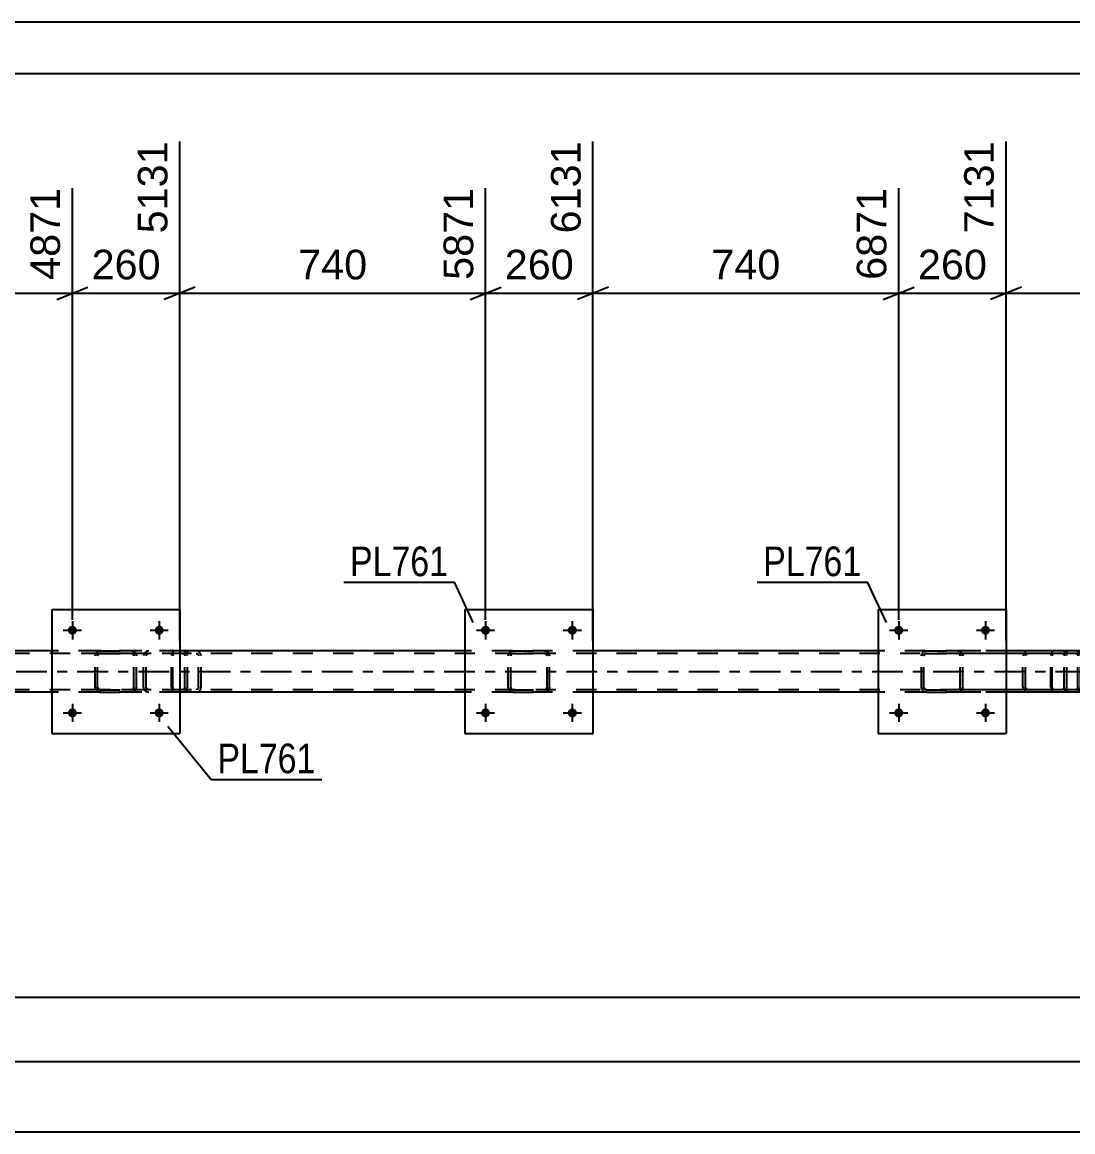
# Model space of a CAD drawing. Header units: millimetres. Extents: x -115 to 726, y -400 to 194.
# Drawn here: x 157.8 to 259.5, y 86.9 to 194.3 of the extents above; entities that cross this region are included whole.
import ezdxf

# ---------------------------------------------------------------- set-up
doc = ezdxf.new("R2010")
doc.units = ezdxf.units.MM
doc.linetypes.add('DXK_LINE_DOT2', pattern=[3.9198, 1.9599, -1.9599])
doc.linetypes.add('DXK_LINE_DOT3', pattern=[5.9187, 2.979, -0.9799, 0.9799, -0.9799])
doc.styles.add('Arial', font='arial.ttf', dxfattribs={"height": 0.2})
doc.styles.add('Arial Narrow', font='ARIALN.TTF', dxfattribs={"height": 0.2})

# ---------------------------------------------------------------- blocks, each defined once
blk = doc.blocks.new('Unknown-203724152-1113')
at = {"color": 5, "linetype": 'Continuous'}
for p, q in [((726.32, 194.3), (-114.68, 194.3)), ((721.32, 189.3), (-109.68, 189.3))]:
    blk.add_line(p, q, dxfattribs=at)
blk = doc.blocks.new('Part-203724152-4817 - 4735')
at = {"color": 7, "linetype": 'DXK_LINE_DOT2'}
for p, q in [((258.45, 133.44), (246.67, 133.44)), ((258.45, 133.2), (246.67, 133.2)), ((255.21, 133.44), (255.01, 133.4)), ((255.11, 133.18), (255.21, 133.2)), ((258.64, 133.4), (258.45, 133.44)), ((258.45, 133.2), (258.54, 133.18)), ((254.74, 133.14), (254.7, 132.96)), ((254.7, 129.92), (254.7, 132.96)), ((254.95, 132.96), (254.97, 133.05)), ((254.95, 129.92), (254.95, 132.96)), ((254.97, 133.05), (255.03, 133.13)), ((255.03, 133.13), (255.11, 133.18)), ((258.54, 133.18), (258.63, 133.13)), ((258.63, 133.13), (258.68, 133.05)), ((258.68, 133.05), (258.7, 132.96)), ((258.7, 129.92), (258.7, 132.96)), ((258.96, 132.96), (258.92, 133.14)), ((258.96, 129.92), (258.96, 132.96)), ((258.45, 129.68), (246.67, 129.68)), ((258.45, 129.44), (246.67, 129.44)), ((254.7, 129.92), (254.74, 129.74)), ((254.97, 129.83), (254.95, 129.92)), ((255.03, 129.75), (254.97, 129.83)), ((255.01, 129.48), (255.21, 129.44)), ((255.11, 129.7), (255.03, 129.75)), ((255.21, 129.68), (255.11, 129.7)), ((258.54, 129.7), (258.45, 129.68)), ((258.45, 129.44), (258.64, 129.48)), ((258.63, 129.75), (258.54, 129.7)), ((258.68, 129.83), (258.63, 129.75)), ((258.7, 129.92), (258.68, 129.83)), ((258.92, 129.74), (258.96, 129.92))]:
    blk.add_line(p, q, dxfattribs=at)
for centre, start, end in [((255.19, 132.94), 110.7583, 155.68), ((258.46, 132.94), 24.32, 69.2417), ((255.19, 129.94), 204.32, 249.2417), ((258.46, 129.94), 290.7583, 335.68)]:
    blk.add_arc(centre, 0.496, start, end, dxfattribs=at)
blk = doc.blocks.new('Bolt-203724152-4737 - 4735')
at = {"linetype": 'Continuous'}
for points in [[(203.11, 127.44, -1), (202.23, 127.44, -1)], [(211.51, 127.44, -1), (210.63, 127.44, -1)]]:
    blk.add_hatch(color=1, dxfattribs=at).paths.add_polyline_path(points)
at = {"color": 1, "linetype": 'Continuous'}
for p, q in [((202.67, 128.32), (202.67, 126.56)), ((211.07, 128.32), (211.07, 126.56)), ((201.79, 127.44), (203.55, 127.44)), ((210.19, 127.44), (211.95, 127.44))]:
    blk.add_line(p, q, dxfattribs=at)
blk = doc.blocks.new('Part-203724152-4884 - 4735')
at = {"color": 7, "linetype": 'DXK_LINE_DOT2'}
for p, q in [((205.16, 133.4), (205.35, 133.44)), ((205.35, 133.44), (205.16, 133.4)), ((205.25, 133.18), (205.35, 133.2)), ((205.35, 133.2), (205.25, 133.18)), ((205.35, 133.44), (208.39, 133.44)), ((205.35, 133.44), (205.35, 133.44)), ((205.35, 133.44), (208.39, 133.44)), ((205.35, 133.2), (208.39, 133.2)), ((205.35, 133.2), (205.35, 133.2)), ((208.39, 133.2), (205.35, 133.2)), ((208.39, 133.44), (208.39, 133.44)), ((208.39, 133.44), (208.57, 133.4)), ((208.57, 133.4), (208.39, 133.44)), ((208.39, 133.2), (208.39, 133.2)), ((208.39, 133.2), (208.48, 133.18)), ((208.48, 133.18), (208.39, 133.2)), ((204.87, 132.96), (204.9, 133.14)), ((204.9, 133.14), (204.87, 132.96)), ((204.87, 129.92), (204.87, 132.96)), ((205.11, 132.96), (205.12, 133.05)), ((205.12, 133.05), (205.11, 132.96)), ((205.11, 129.92), (205.11, 132.96)), ((205.12, 133.05), (205.18, 133.13)), ((205.18, 133.13), (205.12, 133.05)), ((205.18, 133.13), (205.25, 133.18)), ((205.25, 133.18), (205.18, 133.13)), ((208.48, 133.18), (208.55, 133.13)), ((208.55, 133.13), (208.48, 133.18)), ((208.55, 133.13), (208.61, 133.05)), ((208.61, 133.05), (208.55, 133.13)), ((208.61, 133.05), (208.63, 132.96)), ((208.63, 132.96), (208.61, 133.05)), ((208.63, 129.92), (208.63, 132.96)), ((208.83, 133.14), (208.87, 132.96)), ((208.87, 132.96), (208.83, 133.14)), ((208.87, 129.92), (208.87, 132.96)), ((204.9, 129.74), (204.87, 129.92)), ((204.87, 129.92), (204.9, 129.73)), ((205.12, 129.83), (205.11, 129.92)), ((205.11, 129.92), (205.12, 129.83)), ((205.18, 129.75), (205.12, 129.83)), ((205.12, 129.83), (205.18, 129.75)), ((205.35, 129.44), (205.16, 129.48)), ((205.16, 129.47), (205.35, 129.44)), ((205.25, 129.7), (205.18, 129.75)), ((205.18, 129.75), (205.25, 129.7)), ((205.35, 129.68), (205.25, 129.7)), ((205.25, 129.7), (205.35, 129.68)), ((205.35, 129.68), (208.39, 129.68)), ((205.35, 129.68), (205.35, 129.68)), ((205.35, 129.68), (208.39, 129.68)), ((205.35, 129.44), (208.39, 129.44)), ((205.35, 129.44), (205.35, 129.44)), ((205.35, 129.44), (208.39, 129.44)), ((208.48, 129.7), (208.39, 129.68)), ((208.39, 129.68), (208.48, 129.7)), ((208.39, 129.68), (208.39, 129.68)), ((208.57, 129.48), (208.39, 129.44)), ((208.39, 129.44), (208.57, 129.47)), ((208.39, 129.44), (208.39, 129.44)), ((208.55, 129.75), (208.48, 129.7)), ((208.48, 129.7), (208.55, 129.75)), ((208.61, 129.83), (208.55, 129.75)), ((208.55, 129.75), (208.61, 129.83)), ((208.63, 129.92), (208.61, 129.83)), ((208.61, 129.83), (208.63, 129.92)), ((208.87, 129.92), (208.83, 129.74)), ((208.83, 129.73), (208.87, 129.92))]:
    blk.add_line(p, q, dxfattribs=at)
at = {"color": 7, "linetype": 'DXK_LINE_DOT3'}
blk.add_line((206.87, 131.44), (206.87, 131.44), dxfattribs=at)
at = {"color": 7, "linetype": 'DXK_LINE_DOT2'}
for centre, start, end in [((205.35, 132.96), 112.5, 157.5), ((205.35, 132.96), 112.5, 157.5), ((208.39, 132.96), 22.5, 67.5), ((208.39, 132.96), 22.5, 67.5), ((205.35, 129.92), 202.5, 247.5), ((205.35, 129.92), 202.5, 247.5), ((208.39, 129.92), 292.5, 337.5), ((208.39, 129.92), 292.5, 337.5)]:
    blk.add_arc(centre, 0.48, start, end, dxfattribs=at)
blk = doc.blocks.new('Bolt-203724152-4812 - 4735')
at = {"linetype": 'Continuous'}
for points in [[(163.11, 135.44, -1), (162.23, 135.44, -1)], [(171.51, 135.44, -1), (170.63, 135.44, -1)]]:
    blk.add_hatch(color=1, dxfattribs=at).paths.add_polyline_path(points)
at = {"color": 1, "linetype": 'Continuous'}
for p, q in [((161.79, 135.44), (163.55, 135.44)), ((162.67, 136.32), (162.67, 134.56)), ((170.19, 135.44), (171.95, 135.44)), ((171.07, 136.32), (171.07, 134.56))]:
    blk.add_line(p, q, dxfattribs=at)
blk = doc.blocks.new('Bolt-203724152-4813 - 4735')
at = {"linetype": 'Continuous'}
for points in [[(163.11, 127.44, -1), (162.23, 127.44, -1)], [(171.51, 127.44, -1), (170.63, 127.44, -1)]]:
    blk.add_hatch(color=1, dxfattribs=at).paths.add_polyline_path(points)
at = {"color": 1, "linetype": 'Continuous'}
for p, q in [((162.67, 128.32), (162.67, 126.56)), ((171.07, 128.32), (171.07, 126.56)), ((161.79, 127.44), (163.55, 127.44)), ((170.19, 127.44), (171.95, 127.44))]:
    blk.add_line(p, q, dxfattribs=at)
blk = doc.blocks.new('Part-203724152-4759 - 4735')
at = {"color": 2, "linetype": 'Continuous'}
for p, q in [((160.67, 137.44), (160.67, 125.44)), ((160.67, 137.44), (173.07, 137.44)), ((173.07, 137.44), (173.07, 125.44)), ((160.67, 125.44), (173.07, 125.44))]:
    blk.add_line(p, q, dxfattribs=at)
blk = doc.blocks.new('Part-203724152-4760 - 4735')
at = {"color": 7, "linetype": 'DXK_LINE_DOT2'}
for p, q in [((165.16, 133.4), (165.35, 133.44)), ((165.35, 133.44), (165.16, 133.4)), ((165.25, 133.18), (165.35, 133.2)), ((165.35, 133.2), (165.25, 133.18)), ((165.35, 133.44), (168.39, 133.44)), ((165.35, 133.44), (165.35, 133.44)), ((165.35, 133.44), (168.39, 133.44)), ((165.35, 133.2), (168.39, 133.2)), ((165.35, 133.2), (165.35, 133.2)), ((168.39, 133.2), (165.35, 133.2)), ((168.39, 133.44), (168.39, 133.44)), ((168.39, 133.44), (168.57, 133.4)), ((168.57, 133.4), (168.39, 133.44)), ((168.39, 133.2), (168.39, 133.2)), ((168.39, 133.2), (168.48, 133.18)), ((168.48, 133.18), (168.39, 133.2)), ((164.87, 132.96), (164.9, 133.14)), ((164.9, 133.14), (164.87, 132.96)), ((164.87, 129.92), (164.87, 132.96)), ((165.11, 132.96), (165.12, 133.05)), ((165.12, 133.05), (165.11, 132.96)), ((165.11, 129.92), (165.11, 132.96)), ((165.12, 133.05), (165.18, 133.13)), ((165.18, 133.13), (165.12, 133.05)), ((165.18, 133.13), (165.25, 133.18)), ((165.25, 133.18), (165.18, 133.13)), ((168.48, 133.18), (168.55, 133.13)), ((168.55, 133.13), (168.48, 133.18)), ((168.55, 133.13), (168.61, 133.05)), ((168.61, 133.05), (168.55, 133.13)), ((168.61, 133.05), (168.63, 132.96)), ((168.63, 132.96), (168.61, 133.05)), ((168.63, 129.92), (168.63, 132.96)), ((168.83, 133.14), (168.87, 132.96)), ((168.87, 132.96), (168.83, 133.14)), ((168.87, 129.92), (168.87, 132.96)), ((164.9, 129.74), (164.87, 129.92)), ((164.87, 129.92), (164.9, 129.73)), ((165.12, 129.83), (165.11, 129.92)), ((165.11, 129.92), (165.12, 129.83)), ((165.18, 129.75), (165.12, 129.83)), ((165.12, 129.83), (165.18, 129.75)), ((165.35, 129.44), (165.16, 129.48)), ((165.16, 129.47), (165.35, 129.44)), ((165.25, 129.7), (165.18, 129.75)), ((165.18, 129.75), (165.25, 129.7)), ((165.35, 129.68), (165.25, 129.7)), ((165.25, 129.7), (165.35, 129.68)), ((165.35, 129.68), (168.39, 129.68)), ((165.35, 129.68), (165.35, 129.68)), ((165.35, 129.68), (168.39, 129.68)), ((165.35, 129.44), (168.39, 129.44)), ((165.35, 129.44), (165.35, 129.44)), ((165.35, 129.44), (168.39, 129.44)), ((168.48, 129.7), (168.39, 129.68)), ((168.39, 129.68), (168.48, 129.7)), ((168.39, 129.68), (168.39, 129.68)), ((168.57, 129.48), (168.39, 129.44)), ((168.39, 129.44), (168.57, 129.47)), ((168.39, 129.44), (168.39, 129.44)), ((168.55, 129.75), (168.48, 129.7)), ((168.48, 129.7), (168.55, 129.75)), ((168.61, 129.83), (168.55, 129.75)), ((168.55, 129.75), (168.61, 129.83)), ((168.63, 129.92), (168.61, 129.83)), ((168.61, 129.83), (168.63, 129.92)), ((168.87, 129.92), (168.83, 129.74)), ((168.83, 129.73), (168.87, 129.92))]:
    blk.add_line(p, q, dxfattribs=at)
at = {"color": 7, "linetype": 'DXK_LINE_DOT3'}
blk.add_line((166.87, 131.44), (166.87, 131.44), dxfattribs=at)
at = {"color": 7, "linetype": 'DXK_LINE_DOT2'}
for centre, start, end in [((165.35, 132.96), 112.5, 157.5), ((165.35, 132.96), 112.5, 157.5), ((168.39, 132.96), 22.5, 67.5), ((168.39, 132.96), 22.5, 67.5), ((165.35, 129.92), 202.5, 247.5), ((165.35, 129.92), 202.5, 247.5), ((168.39, 129.92), 292.5, 337.5), ((168.39, 129.92), 292.5, 337.5)]:
    blk.add_arc(centre, 0.48, start, end, dxfattribs=at)
blk = doc.blocks.new('Part-203724152-4766 - 4735')
at = {"color": 7, "linetype": 'DXK_LINE_DOT2'}
for p, q in [((621.06, 133.2), (-32.17, 133.2)), ((173.07, 133.44), (160.67, 133.44)), ((213.07, 133.44), (200.67, 133.44)), ((253.07, 133.44), (240.67, 133.44)), ((621.06, 129.68), (-32.17, 129.68)), ((173.07, 129.44), (160.67, 129.44)), ((213.07, 129.44), (200.67, 129.44)), ((253.07, 129.44), (240.67, 129.44))]:
    blk.add_line(p, q, dxfattribs=at)
at = {"color": 2, "linetype": 'Continuous'}
for p, q in [((160.67, 133.44), (133.07, 133.44)), ((200.67, 133.44), (173.07, 133.44)), ((240.67, 133.44), (213.07, 133.44)), ((280.67, 133.44), (253.07, 133.44)), ((160.67, 129.44), (133.07, 129.44)), ((200.67, 129.44), (173.07, 129.44)), ((240.67, 129.44), (213.07, 129.44)), ((280.67, 129.44), (253.07, 129.44))]:
    blk.add_line(p, q, dxfattribs=at)
at = {"color": 7, "linetype": 'DXK_LINE_DOT3'}
blk.add_line((-32.17, 131.44), (621.06, 131.44), dxfattribs=at)
blk = doc.blocks.new('Bolt-203724152-4794 - 4735')
at = {"linetype": 'Continuous'}
for points in [[(243.11, 135.44, -1), (242.23, 135.44, -1)], [(251.51, 135.44, -1), (250.63, 135.44, -1)]]:
    blk.add_hatch(color=1, dxfattribs=at).paths.add_polyline_path(points)
at = {"color": 1, "linetype": 'Continuous'}
for p, q in [((241.79, 135.44), (243.55, 135.44)), ((242.67, 136.32), (242.67, 134.56)), ((250.19, 135.44), (251.95, 135.44)), ((251.07, 136.32), (251.07, 134.56))]:
    blk.add_line(p, q, dxfattribs=at)
blk = doc.blocks.new('Bolt-203724152-4795 - 4735')
at = {"linetype": 'Continuous'}
for points in [[(243.11, 127.44, -1), (242.23, 127.44, -1)], [(251.51, 127.44, -1), (250.63, 127.44, -1)]]:
    blk.add_hatch(color=1, dxfattribs=at).paths.add_polyline_path(points)
at = {"color": 1, "linetype": 'Continuous'}
for p, q in [((242.67, 128.32), (242.67, 126.56)), ((251.07, 128.32), (251.07, 126.56)), ((241.79, 127.44), (243.55, 127.44)), ((250.19, 127.44), (251.95, 127.44))]:
    blk.add_line(p, q, dxfattribs=at)
blk = doc.blocks.new('Bolt-203724152-4796 - 4735')
at = {"linetype": 'Continuous'}
for points in [[(203.11, 135.44, -1), (202.23, 135.44, -1)], [(211.51, 135.44, -1), (210.63, 135.44, -1)]]:
    blk.add_hatch(color=1, dxfattribs=at).paths.add_polyline_path(points)
at = {"color": 1, "linetype": 'Continuous'}
for p, q in [((201.79, 135.44), (203.55, 135.44)), ((202.67, 136.32), (202.67, 134.56)), ((210.19, 135.44), (211.95, 135.44)), ((211.07, 136.32), (211.07, 134.56))]:
    blk.add_line(p, q, dxfattribs=at)
blk = doc.blocks.new('Part-203724152-4862 - 4735')
at = {"color": 7, "linetype": 'DXK_LINE_DOT2'}
for p, q in [((257.49, 133.3), (257.43, 133.14)), ((257.58, 133.4), (257.49, 133.3)), ((257.68, 133.44), (257.58, 133.4)), ((257.63, 133.18), (257.68, 133.2)), ((267.09, 133.44), (257.68, 133.44)), ((267.09, 133.2), (257.68, 133.2)), ((258.96, 133.44), (258.96, 133.2)), ((259.96, 133.4), (259.77, 133.44)), ((259.77, 133.2), (259.87, 133.18)), ((257.43, 133.14), (257.41, 132.96)), ((257.41, 129.92), (257.41, 132.96)), ((257.54, 132.96), (257.55, 133.05)), ((257.54, 129.92), (257.54, 132.96)), ((257.55, 133.05), (257.58, 133.13)), ((257.58, 133.13), (257.63, 133.18)), ((259.87, 133.18), (259.95, 133.13)), ((259.95, 133.13), (260, 133.05)), ((260, 133.05), (260.02, 132.96)), ((260.02, 129.92), (260.02, 132.96)), ((260.27, 132.96), (260.24, 133.14)), ((260.27, 129.92), (260.27, 132.96)), ((257.41, 129.92), (257.43, 129.74)), ((257.43, 129.74), (257.49, 129.58)), ((257.49, 129.58), (257.58, 129.48)), ((257.55, 129.83), (257.54, 129.92)), ((257.58, 129.75), (257.55, 129.83)), ((257.63, 129.7), (257.58, 129.75)), ((257.58, 129.48), (257.68, 129.44)), ((257.68, 129.68), (257.63, 129.7)), ((267.09, 129.68), (257.68, 129.68)), ((267.09, 129.44), (257.68, 129.44)), ((258.96, 129.44), (258.96, 129.68)), ((259.87, 129.7), (259.77, 129.68)), ((259.77, 129.44), (259.96, 129.48)), ((259.95, 129.75), (259.87, 129.7)), ((260, 129.83), (259.95, 129.75)), ((260.02, 129.92), (260, 129.83)), ((260.24, 129.74), (260.27, 129.92))]:
    blk.add_line(p, q, dxfattribs=at)
for centre, start, end in [((259.79, 132.94), 23.8494, 68.8059), ((259.79, 129.93), 291.1941, 336.1506)]:
    blk.add_arc(centre, 0.492, start, end, dxfattribs=at)
blk = doc.blocks.new('Part-203724152-4867 - 4735')
at = {"color": 2, "linetype": 'Continuous'}
for p, q in [((240.67, 137.44), (240.67, 125.44)), ((240.67, 137.44), (253.07, 137.44)), ((253.07, 137.44), (253.07, 125.44)), ((240.67, 125.44), (253.07, 125.44))]:
    blk.add_line(p, q, dxfattribs=at)
blk = doc.blocks.new('Part-203724152-4889 - 4735')
at = {"color": 2, "linetype": 'Continuous'}
for p, q in [((200.67, 137.44), (200.67, 125.44)), ((200.67, 137.44), (213.07, 137.44)), ((213.07, 137.44), (213.07, 125.44)), ((200.67, 125.44), (213.07, 125.44))]:
    blk.add_line(p, q, dxfattribs=at)
blk = doc.blocks.new('Part-203724152-4890 - 4735')
at = {"color": 7, "linetype": 'DXK_LINE_DOT2'}
for p, q in [((245.16, 133.4), (245.35, 133.44)), ((245.35, 133.44), (245.16, 133.4)), ((245.25, 133.18), (245.35, 133.2)), ((245.35, 133.2), (245.25, 133.18)), ((245.35, 133.44), (248.39, 133.44)), ((245.35, 133.44), (245.35, 133.44)), ((245.35, 133.44), (248.39, 133.44)), ((245.35, 133.2), (248.39, 133.2)), ((245.35, 133.2), (245.35, 133.2)), ((248.39, 133.2), (245.35, 133.2)), ((248.39, 133.44), (248.39, 133.44)), ((248.39, 133.44), (248.57, 133.4)), ((248.57, 133.4), (248.39, 133.44)), ((248.39, 133.2), (248.39, 133.2)), ((248.39, 133.2), (248.48, 133.18)), ((248.48, 133.18), (248.39, 133.2)), ((244.87, 132.96), (244.9, 133.14)), ((244.9, 133.14), (244.87, 132.96)), ((244.87, 129.92), (244.87, 132.96)), ((245.11, 132.96), (245.12, 133.05)), ((245.12, 133.05), (245.11, 132.96)), ((245.11, 129.92), (245.11, 132.96)), ((245.12, 133.05), (245.18, 133.13)), ((245.18, 133.13), (245.12, 133.05)), ((245.18, 133.13), (245.25, 133.18)), ((245.25, 133.18), (245.18, 133.13)), ((248.48, 133.18), (248.56, 133.13)), ((248.56, 133.13), (248.48, 133.18)), ((248.56, 133.13), (248.61, 133.05)), ((248.61, 133.05), (248.56, 133.13)), ((248.61, 133.05), (248.63, 132.96)), ((248.63, 132.96), (248.61, 133.05)), ((248.63, 129.92), (248.63, 132.96)), ((248.83, 133.14), (248.87, 132.96)), ((248.87, 132.96), (248.83, 133.14)), ((248.87, 129.92), (248.87, 132.96)), ((244.9, 129.74), (244.87, 129.92)), ((244.87, 129.92), (244.9, 129.73)), ((245.12, 129.83), (245.11, 129.92)), ((245.11, 129.92), (245.12, 129.83)), ((245.18, 129.75), (245.12, 129.83)), ((245.12, 129.83), (245.18, 129.75)), ((245.35, 129.44), (245.16, 129.48)), ((245.16, 129.47), (245.35, 129.44)), ((245.25, 129.7), (245.18, 129.75)), ((245.18, 129.75), (245.25, 129.7)), ((245.35, 129.68), (245.25, 129.7)), ((245.25, 129.7), (245.35, 129.68)), ((245.35, 129.68), (248.39, 129.68)), ((245.35, 129.68), (245.35, 129.68)), ((245.35, 129.68), (248.39, 129.68)), ((245.35, 129.44), (248.39, 129.44)), ((245.35, 129.44), (245.35, 129.44)), ((245.35, 129.44), (248.39, 129.44)), ((248.48, 129.7), (248.39, 129.68)), ((248.39, 129.68), (248.48, 129.7)), ((248.39, 129.68), (248.39, 129.68)), ((248.57, 129.48), (248.39, 129.44)), ((248.39, 129.44), (248.57, 129.47)), ((248.39, 129.44), (248.39, 129.44)), ((248.56, 129.75), (248.48, 129.7)), ((248.48, 129.7), (248.56, 129.75)), ((248.61, 129.83), (248.56, 129.75)), ((248.56, 129.75), (248.61, 129.83)), ((248.63, 129.92), (248.61, 129.83)), ((248.61, 129.83), (248.63, 129.92)), ((248.87, 129.92), (248.83, 129.74)), ((248.83, 129.73), (248.87, 129.92))]:
    blk.add_line(p, q, dxfattribs=at)
at = {"color": 7, "linetype": 'DXK_LINE_DOT3'}
blk.add_line((246.87, 131.44), (246.87, 131.44), dxfattribs=at)
at = {"color": 7, "linetype": 'DXK_LINE_DOT2'}
for centre, start, end in [((245.35, 132.96), 112.5, 157.5), ((245.35, 132.96), 112.5, 157.5), ((248.39, 132.96), 22.5, 67.5), ((248.39, 132.96), 22.5, 67.5), ((245.35, 129.92), 202.5, 247.5), ((245.35, 129.92), 202.5, 247.5), ((248.39, 129.92), 292.5, 337.5), ((248.39, 129.92), 292.5, 337.5)]:
    blk.add_arc(centre, 0.48, start, end, dxfattribs=at)
blk = doc.blocks.new('Part-203724152-5001 - 4735')
at = {"color": 7, "linetype": 'DXK_LINE_DOT2'}
for p, q in [((173.31, 133.44), (161.54, 133.44)), ((173.31, 133.2), (161.54, 133.2)), ((170.08, 133.44), (169.88, 133.4)), ((169.98, 133.18), (170.08, 133.2)), ((173.51, 133.4), (173.31, 133.44)), ((173.31, 133.2), (173.41, 133.18)), ((169.6, 133.14), (169.57, 132.96)), ((169.57, 129.92), (169.57, 132.96)), ((169.82, 132.96), (169.84, 133.05)), ((169.82, 129.92), (169.82, 132.96)), ((169.84, 133.05), (169.9, 133.13)), ((169.9, 133.13), (169.98, 133.18)), ((173.41, 133.18), (173.49, 133.13)), ((173.49, 133.13), (173.55, 133.05)), ((173.55, 133.05), (173.57, 132.96)), ((173.57, 129.92), (173.57, 132.96)), ((173.82, 132.96), (173.78, 133.14)), ((173.82, 129.92), (173.82, 132.96)), ((173.31, 129.68), (161.54, 129.68)), ((173.31, 129.44), (161.54, 129.44)), ((169.57, 129.92), (169.6, 129.74)), ((169.84, 129.83), (169.82, 129.92)), ((169.9, 129.75), (169.84, 129.83)), ((169.88, 129.48), (170.08, 129.44)), ((169.98, 129.7), (169.9, 129.75)), ((170.08, 129.68), (169.98, 129.7)), ((173.41, 129.7), (173.31, 129.68)), ((173.31, 129.44), (173.51, 129.48)), ((173.49, 129.75), (173.41, 129.7)), ((173.55, 129.83), (173.49, 129.75)), ((173.57, 129.92), (173.55, 129.83)), ((173.78, 129.74), (173.82, 129.92))]:
    blk.add_line(p, q, dxfattribs=at)
for centre, start, end in [((170.06, 132.94), 110.7583, 155.68), ((173.33, 132.94), 24.32, 69.2417), ((170.06, 129.94), 204.32, 249.2417), ((173.33, 129.94), 290.7583, 335.68)]:
    blk.add_arc(centre, 0.496, start, end, dxfattribs=at)
blk = doc.blocks.new('Part-203724152-5018 - 4735')
at = {"color": 7, "linetype": 'DXK_LINE_DOT2'}
for p, q in [((172.35, 133.3), (172.3, 133.14)), ((172.44, 133.4), (172.35, 133.3)), ((172.55, 133.44), (172.44, 133.4)), ((172.49, 133.18), (172.55, 133.2)), ((181.95, 133.44), (172.55, 133.44)), ((181.95, 133.2), (172.55, 133.2)), ((173.82, 133.44), (173.82, 133.2)), ((174.83, 133.4), (174.64, 133.44)), ((174.64, 133.2), (174.73, 133.18)), ((172.3, 133.14), (172.27, 132.96)), ((172.27, 129.92), (172.27, 132.96)), ((172.41, 132.96), (172.42, 133.05)), ((172.41, 129.92), (172.41, 132.96)), ((172.42, 133.05), (172.45, 133.13)), ((172.45, 133.13), (172.49, 133.18)), ((174.73, 133.18), (174.81, 133.13)), ((174.81, 133.13), (174.87, 133.05)), ((174.87, 133.05), (174.89, 132.96)), ((174.89, 129.92), (174.89, 132.96)), ((175.14, 132.96), (175.1, 133.14)), ((175.14, 129.92), (175.14, 132.96)), ((172.27, 129.92), (172.3, 129.74)), ((172.3, 129.74), (172.35, 129.58)), ((172.35, 129.58), (172.44, 129.48)), ((172.42, 129.83), (172.41, 129.92)), ((172.45, 129.75), (172.42, 129.83)), ((172.44, 129.48), (172.55, 129.44)), ((172.49, 129.7), (172.45, 129.75)), ((172.55, 129.68), (172.49, 129.7)), ((181.95, 129.68), (172.55, 129.68)), ((181.95, 129.44), (172.55, 129.44)), ((173.82, 129.44), (173.82, 129.68)), ((174.73, 129.7), (174.64, 129.68)), ((174.64, 129.44), (174.83, 129.48)), ((174.81, 129.75), (174.73, 129.7)), ((174.87, 129.83), (174.81, 129.75)), ((174.89, 129.92), (174.87, 129.83)), ((175.1, 129.74), (175.14, 129.92))]:
    blk.add_line(p, q, dxfattribs=at)
for centre, start, end in [((174.65, 132.94), 23.8494, 68.8059), ((174.65, 129.93), 291.1941, 336.1506)]:
    blk.add_arc(centre, 0.492, start, end, dxfattribs=at)
blk = doc.blocks.new('StraightDimension-203724152-5374 - 4735')
at = {"color": 7, "linetype": 'Continuous'}
for p, q in [((173.07, 134.44), (173.07, 182.75)), ((202.67, 136.44), (202.67, 178.25)), ((174.57, 168.66), (171.57, 167.46)), ((201.17, 167.46), (204.17, 168.66)), ((173.07, 168.06), (202.67, 168.06))]:
    blk.add_line(p, q, dxfattribs=at)
at = {"color": 0}
blk.add_wipeout([(191.8, 168.81), (191.8, 173.01), (183.93, 173.01), (183.93, 168.81)], dxfattribs=at)
at = {"color": 3, "style": 'Arial'}
blk.add_text('740', height=2.865, dxfattribs=at).set_placement((184.53, 169.41))
at = {"color": 0, "linetype": 'Continuous'}
blk.add_wipeout([(202.07, 178.85), (197.87, 178.85), (197.87, 168.76), (202.07, 168.76)], dxfattribs=at)
at = {"color": 3, "linetype": 'Continuous', "style": 'Arial'}
blk.add_text('5871', height=2.865, rotation=90.0002, dxfattribs=at).set_placement((201.47, 169.36))
blk = doc.blocks.new('StraightDimension-203724152-5064 - 4735')
at = {"color": 7, "linetype": 'Continuous'}
blk.add_line((-32.17, 86.89), (654.92, 86.89), dxfattribs=at)
blk = doc.blocks.new('StraightDimension-203724152-5414 - 4735')
at = {"color": 7, "linetype": 'Continuous'}
for p, q in [((213.07, 134.44), (213.07, 182.75)), ((242.67, 136.44), (242.67, 178.25)), ((214.57, 168.66), (211.57, 167.46)), ((241.17, 167.46), (244.17, 168.66)), ((213.07, 168.06), (242.67, 168.06))]:
    blk.add_line(p, q, dxfattribs=at)
at = {"color": 0}
blk.add_wipeout([(231.8, 168.81), (231.8, 173.01), (223.93, 173.01), (223.93, 168.81)], dxfattribs=at)
at = {"color": 3, "style": 'Arial'}
blk.add_text('740', height=2.865, dxfattribs=at).set_placement((224.53, 169.41))
at = {"color": 0, "linetype": 'Continuous'}
blk.add_wipeout([(242.07, 178.85), (237.87, 178.85), (237.87, 168.76), (242.07, 168.76)], dxfattribs=at)
at = {"color": 3, "linetype": 'Continuous', "style": 'Arial'}
blk.add_text('6871', height=2.865, rotation=90.0002, dxfattribs=at).set_placement((241.47, 169.36))
blk = doc.blocks.new('StraightDimension-203724152-5454 - 4735')
at = {"color": 7, "linetype": 'Continuous'}
for p, q in [((253.07, 134.44), (253.07, 182.75)), ((282.67, 136.44), (282.67, 178.25)), ((254.57, 168.66), (251.57, 167.46)), ((281.17, 167.46), (284.17, 168.66)), ((253.07, 168.06), (282.67, 168.06))]:
    blk.add_line(p, q, dxfattribs=at)
at = {"color": 0}
blk.add_wipeout([(271.8, 168.81), (271.8, 173.01), (263.93, 173.01), (263.93, 168.81)], dxfattribs=at)
at = {"color": 3, "style": 'Arial'}
blk.add_text('740', height=2.865, dxfattribs=at).set_placement((264.53, 169.41))
at = {"color": 0, "linetype": 'Continuous'}
blk.add_wipeout([(282.07, 178.85), (277.87, 178.85), (277.87, 168.76), (282.07, 168.76)], dxfattribs=at)
at = {"color": 3, "linetype": 'Continuous', "style": 'Arial'}
blk.add_text('7871', height=2.865, rotation=90.0002, dxfattribs=at).set_placement((281.47, 169.36))
blk = doc.blocks.new('StraightDimension-203724152-5333 - 4735')
at = {"color": 7, "linetype": 'Continuous'}
for p, q in [((133.07, 134.44), (133.07, 182.75)), ((162.67, 136.44), (162.67, 178.25)), ((134.57, 168.66), (131.57, 167.46)), ((161.17, 167.46), (164.17, 168.66)), ((133.07, 168.06), (162.67, 168.06))]:
    blk.add_line(p, q, dxfattribs=at)
at = {"color": 0}
blk.add_wipeout([(151.8, 168.81), (151.8, 173.01), (143.93, 173.01), (143.93, 168.81)], dxfattribs=at)
at = {"color": 3, "style": 'Arial'}
blk.add_text('740', height=2.865, dxfattribs=at).set_placement((144.53, 169.41))
at = {"color": 0, "linetype": 'Continuous'}
blk.add_wipeout([(162.07, 178.85), (157.87, 178.85), (157.87, 168.76), (162.07, 168.76)], dxfattribs=at)
at = {"color": 3, "linetype": 'Continuous', "style": 'Arial'}
blk.add_text('4871', height=2.865, rotation=90.0002, dxfattribs=at).set_placement((161.47, 169.36))
blk = doc.blocks.new('StraightDimension-203724152-5353 - 4735')
at = {"color": 7, "linetype": 'Continuous'}
for p, q in [((173.07, 134.44), (173.07, 182.75)), ((162.67, 136.44), (162.67, 178.25)), ((161.17, 167.46), (164.17, 168.66)), ((174.57, 168.66), (171.57, 167.46)), ((162.67, 168.06), (173.07, 168.06))]:
    blk.add_line(p, q, dxfattribs=at)
at = {"color": 0}
blk.add_wipeout([(171.8, 168.81), (171.8, 173.01), (163.93, 173.01), (163.93, 168.81)], dxfattribs=at)
at = {"color": 3, "style": 'Arial'}
blk.add_text('260', height=2.865, dxfattribs=at).set_placement((164.53, 169.41))
at = {"color": 0, "linetype": 'Continuous'}
blk.add_wipeout([(172.47, 183.35), (168.27, 183.35), (168.27, 173.26), (172.47, 173.26)], dxfattribs=at)
at = {"color": 3, "linetype": 'Continuous', "style": 'Arial'}
blk.add_text('5131', height=2.865, rotation=90.0002, dxfattribs=at).set_placement((171.87, 173.86))
blk = doc.blocks.new('StraightDimension-203724152-5394 - 4735')
at = {"color": 7, "linetype": 'Continuous'}
for p, q in [((213.07, 134.44), (213.07, 182.75)), ((202.67, 136.44), (202.67, 178.25)), ((201.17, 167.46), (204.17, 168.66)), ((214.57, 168.66), (211.57, 167.46)), ((202.67, 168.06), (213.07, 168.06))]:
    blk.add_line(p, q, dxfattribs=at)
at = {"color": 0}
blk.add_wipeout([(211.8, 168.81), (211.8, 173.01), (203.93, 173.01), (203.93, 168.81)], dxfattribs=at)
at = {"color": 3, "style": 'Arial'}
blk.add_text('260', height=2.865, dxfattribs=at).set_placement((204.53, 169.41))
at = {"color": 0, "linetype": 'Continuous'}
blk.add_wipeout([(212.47, 183.35), (208.27, 183.35), (208.27, 173.26), (212.47, 173.26)], dxfattribs=at)
at = {"color": 3, "linetype": 'Continuous', "style": 'Arial'}
blk.add_text('6131', height=2.865, rotation=90.0002, dxfattribs=at).set_placement((211.87, 173.86))
blk = doc.blocks.new('StraightDimension-203724152-5434 - 4735')
at = {"color": 7, "linetype": 'Continuous'}
for p, q in [((253.07, 134.44), (253.07, 182.75)), ((242.67, 136.44), (242.67, 178.25)), ((241.17, 167.46), (244.17, 168.66)), ((254.57, 168.66), (251.57, 167.46)), ((242.67, 168.06), (253.07, 168.06))]:
    blk.add_line(p, q, dxfattribs=at)
at = {"color": 0}
blk.add_wipeout([(251.8, 168.81), (251.8, 173.01), (243.93, 173.01), (243.93, 168.81)], dxfattribs=at)
at = {"color": 3, "style": 'Arial'}
blk.add_text('260', height=2.865, dxfattribs=at).set_placement((244.53, 169.41))
at = {"color": 0, "linetype": 'Continuous'}
blk.add_wipeout([(252.47, 183.35), (248.27, 183.35), (248.27, 173.26), (252.47, 173.26)], dxfattribs=at)
at = {"color": 3, "linetype": 'Continuous', "style": 'Arial'}
blk.add_text('7131', height=2.865, rotation=90.0002, dxfattribs=at).set_placement((251.87, 173.86))
blk = doc.blocks.new('StraightDimension-203724152-5795 - 4735')
at = {"color": 7, "linetype": 'Continuous'}
blk.add_line((-32.81, 93.68), (654.92, 93.68), dxfattribs=at)
blk = doc.blocks.new('StraightDimension-203724152-6034 - 4735')
at = {"color": 7, "linetype": 'Continuous'}
blk.add_line((87.94, 99.91), (654.92, 99.91), dxfattribs=at)
blk = doc.blocks.new('Mark-203724152-4755 - 4735')
at = {"color": 30, "linetype": 'Continuous'}
for p, q in [((171.9, 126.14), (176.11, 121)), ((176.11, 121), (186.82, 121))]:
    blk.add_line(p, q, dxfattribs=at)
at = {"color": 0}
blk.add_wipeout([(186.22, 121.6), (186.22, 124.6), (176.71, 124.6), (176.71, 121.6)], dxfattribs=at)
blk.add_wipeout([(186.22, 121.6), (186.22, 124.6), (176.71, 124.6), (176.71, 121.6)], dxfattribs=at)
at = {"color": 3, "style": 'Arial Narrow'}
blk.add_text('PL761', height=2.863, dxfattribs=at).set_placement((176.71, 121.6))
blk = doc.blocks.new('Mark-203724152-4863 - 4735')
at = {"color": 30, "linetype": 'Continuous'}
for p in [(228.95, 140.08), (241.48, 136.18)]:
    blk.add_line(p, (239.65, 140.08), dxfattribs=at)
at = {"color": 0}
blk.add_wipeout([(239.05, 140.68), (239.05, 143.68), (229.55, 143.68), (229.55, 140.68)], dxfattribs=at)
blk.add_wipeout([(239.05, 140.68), (239.05, 143.68), (229.55, 143.68), (229.55, 140.68)], dxfattribs=at)
at = {"color": 3, "style": 'Arial Narrow'}
blk.add_text('PL761', height=2.863, dxfattribs=at).set_placement((229.55, 140.68))
blk = doc.blocks.new('Mark-203724152-4885 - 4735')
at = {"color": 30, "linetype": 'Continuous'}
for p in [(188.95, 140.08), (201.48, 136.18)]:
    blk.add_line(p, (199.65, 140.08), dxfattribs=at)
at = {"color": 0}
blk.add_wipeout([(199.05, 140.68), (199.05, 143.68), (189.55, 143.68), (189.55, 140.68)], dxfattribs=at)
blk.add_wipeout([(199.05, 140.68), (199.05, 143.68), (189.55, 143.68), (189.55, 140.68)], dxfattribs=at)
at = {"color": 3, "style": 'Arial Narrow'}
blk.add_text('PL761', height=2.863, dxfattribs=at).set_placement((189.55, 140.68))

msp = doc.modelspace()

# ---------------------------------------------------------------- block references
for name in ['Unknown-203724152-1113', 'Part-203724152-4759 - 4735', 'Part-203724152-4889 - 4735', 'Part-203724152-4867 - 4735', 'Bolt-203724152-4812 - 4735', 'Bolt-203724152-4796 - 4735', 'Bolt-203724152-4794 - 4735', 'Part-203724152-4766 - 4735', 'Part-203724152-5001 - 4735', 'Part-203724152-4760 - 4735', 'Part-203724152-5018 - 4735', 'Part-203724152-4884 - 4735', 'Part-203724152-4890 - 4735', 'Part-203724152-4817 - 4735', 'Part-203724152-4862 - 4735', 'Bolt-203724152-4813 - 4735', 'Bolt-203724152-4737 - 4735', 'Bolt-203724152-4795 - 4735']:
    msp.add_blockref(name, (0, 0))

# ---------------------------------------------------------------- next in the draw order: block references
msp.add_blockref('StraightDimension-203724152-5374 - 4735', (0, 0))

# ---------------------------------------------------------------- next in the draw order: block references
msp.add_blockref('StraightDimension-203724152-5064 - 4735', (0, 0))

# ---------------------------------------------------------------- next in the draw order: block references
for name in ['StraightDimension-203724152-5333 - 4735', 'StraightDimension-203724152-5414 - 4735', 'StraightDimension-203724152-5454 - 4735']:
    msp.add_blockref(name, (0, 0))

# ---------------------------------------------------------------- next in the draw order: block references
for name in ['StraightDimension-203724152-5353 - 4735', 'StraightDimension-203724152-5394 - 4735', 'StraightDimension-203724152-5434 - 4735']:
    msp.add_blockref(name, (0, 0))

# ---------------------------------------------------------------- next in the draw order: block references
msp.add_blockref('StraightDimension-203724152-5795 - 4735', (0, 0))

# ---------------------------------------------------------------- next in the draw order: block references
for name in ['Mark-203724152-4885 - 4735', 'Mark-203724152-4863 - 4735', 'StraightDimension-203724152-6034 - 4735']:
    msp.add_blockref(name, (0, 0))

# ---------------------------------------------------------------- next in the draw order: block references
msp.add_blockref('Mark-203724152-4755 - 4735', (0, 0))

doc.saveas('drawing.dxf')
